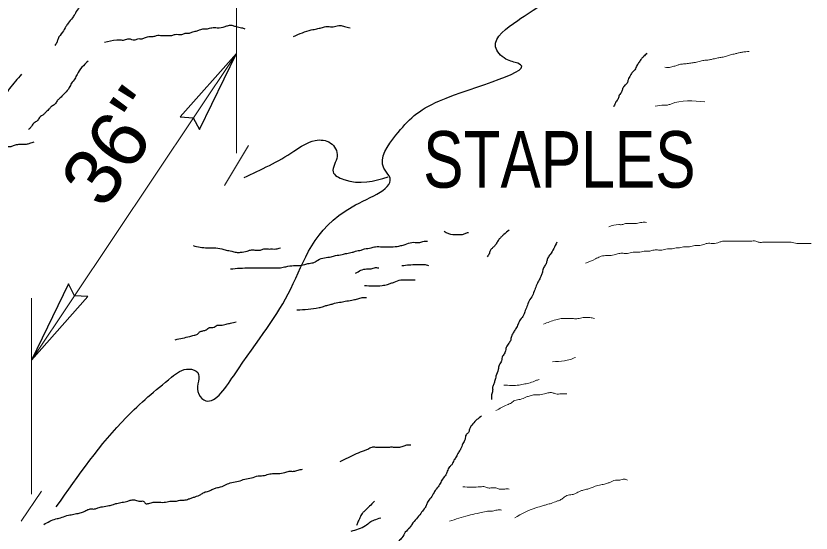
# Model space of a CAD drawing. Extents: x 49 to 419, y -329 to -58.
# Drawn here: x 182.62 to 200.77, y -224.47 to -212.66 of the extents above; entities that cross this region are included whole.
import ezdxf
from ezdxf.enums import TextEntityAlignment as Align

# ---------------------------------------------------------------- set-up
doc = ezdxf.new("R2010")
doc.units = 0
doc.header["$LTSCALE"] = 0.52
doc.layers.add('1', color=7, linetype='Continuous', lineweight=13)

msp = doc.modelspace()

# ---------------------------------------------------------------- linework, layer by layer
at = {"layer": '1'}
for p, q in [((187.6562, -215.7938), (187.6562, -211.9297)), ((182.9742, -220.517), (187.6562, -213.5196)), ((187.9268, -215.6227), (187.3852, -216.5353)), ((182.9742, -223.5793), (182.9742, -219.1021)), ((183.2094, -223.508), (182.7391, -224.1924))]:
    msp.add_line(p, q, dxfattribs=at)
at = {"layer": '1', "lineweight": 25}
for points in [[(187.6562, -213.5196), (186.3711, -214.9666), (186.6702, -214.9881), (186.8091, -215.2595)], [(182.9742, -220.517), (184.2594, -219.07), (183.9602, -219.0485), (183.8213, -218.7771)]]:
    msp.add_lwpolyline(points, close=True, dxfattribs=at)
for points in [[(185.7552, -210.4082), (185.4272, -210.7365), (185.3767, -210.7867), (185.2758, -210.9131), (185.2, -210.9889), (185.1242, -211.09), (185.0487, -211.1655), (184.9982, -211.2413), (184.9223, -211.3172), (184.8467, -211.3929), (184.7962, -211.4685), (184.6952, -211.5696), (184.6197, -211.6959), (184.5438, -211.7464), (184.468, -211.8473), (184.3925, -211.923), (184.3167, -212.0493), (184.2662, -212.1249), (184.1906, -212.2512), (184.1401, -212.3271), (184.0895, -212.4278), (184.0392, -212.5037), (183.9634, -212.63), (183.9129, -212.7058), (183.8121, -212.8319), (183.7616, -212.9077), (183.6857, -213.034), (183.5849, -213.1853), (183.5597, -213.2612), (183.5092, -213.337)], [(183.5432, -223.87), (185.14, -221.8259), (186.1734, -220.9095), (186.5724, -220.7217), (186.7721, -220.8037), (186.7721, -221.2385), (186.9132, -221.4263), (187.5941, -220.8742), (188.8975, -218.8889), (190.2947, -217.0212), (191.1402, -216.3162), (191.0229, -216.1401), (191.2928, -215.3881), (192.291, -214.6011), (194.0757, -213.7435), (193.8057, -213.6494), (193.5708, -213.3675), (194.0757, -212.7683), (195.1559, -212.2045), (195.8253, -212.1692), (196.1423, -212.2163)], [(184.6449, -213.2612), (184.9223, -213.2107), (184.9982, -213.2107), (185.0989, -213.2107), (185.2, -213.1853), (185.3261, -213.2107), (185.4019, -213.1853), (185.5027, -213.1853), (185.5785, -213.1601), (185.6796, -213.1348), (185.7552, -213.1348), (185.8309, -213.1096), (185.957, -213.1096), (186.0833, -213.1096), (186.1842, -213.1096), (186.26, -213.0846), (186.4113, -213.0846), (186.4871, -213.0592), (186.5627, -213.0592), (186.6385, -213.034), (186.7392, -213.0087), (186.8151, -212.9835), (186.9162, -212.9582), (186.9917, -212.9582), (187.0927, -212.9329), (187.2188, -212.9329), (187.3955, -212.9077), (187.4712, -212.8824), (187.5721, -212.8824), (187.6479, -212.9077), (187.774, -212.9329), (187.8498, -212.9582)], [(188.9603, -213.1348), (189.364, -212.9835), (189.4901, -212.9582), (189.5912, -212.9329), (189.692, -212.9077), (189.7678, -212.9077), (189.8939, -212.9077), (190.0203, -212.8824), (190.1211, -212.9077), (190.2474, -212.9329)], [(197.0247, -213.5151), (196.9488, -213.5907), (196.8986, -213.6412), (196.848, -213.717), (196.7975, -213.7927), (196.7469, -213.8938), (196.6967, -213.9442), (196.6462, -214.0199), (196.5956, -214.121), (196.5703, -214.1968), (196.5201, -214.2471), (196.4695, -214.3229), (196.4442, -214.3987), (196.3937, -214.4745), (196.3684, -214.5503), (196.3182, -214.6258), (196.2677, -214.7269), (196.2634, -214.7344)], [(184.2687, -213.6952), (184.0162, -213.9982), (183.9657, -214.0992), (183.8902, -214.2001), (183.8396, -214.3011), (183.7387, -214.4274), (183.6882, -214.4777), (183.6124, -214.5535), (183.5619, -214.6041), (183.5117, -214.6798), (183.4358, -214.7304), (183.3853, -214.7807), (183.3097, -214.8565), (183.2592, -214.907), (183.1582, -214.9828), (183.1078, -215.0586), (183.0321, -215.1092), (182.9562, -215.21), (182.906, -215.2605)], [(182.7522, -213.9934), (182.4744, -214.3217), (182.3737, -214.4477), (182.3231, -214.4982), (182.2473, -214.5993), (182.1967, -214.6751), (182.1465, -214.7507), (182.0959, -214.8012), (182.0202, -214.8517), (181.9698, -214.9275), (181.9193, -214.9781), (181.8435, -215.0792), (181.768, -215.1547), (181.6669, -215.281), (181.6164, -215.3568), (181.5156, -215.4829), (181.4398, -215.5587), (181.3639, -215.685), (181.2884, -215.7606), (181.2126, -215.8617), (181.1621, -215.9374), (181.0613, -216.0385), (181.0108, -216.1393), (180.9352, -216.2404), (180.8593, -216.3667), (180.7836, -216.4423), (180.708, -216.5433), (180.6322, -216.6444), (180.5314, -216.7452), (180.4808, -216.8463), (180.3545, -216.9979), (180.279, -217.0987), (180.1527, -217.2503), (180.0518, -217.3514), (179.9507, -217.4775), (179.8752, -217.5786), (179.7742, -217.6796), (179.6986, -217.7552), (179.6481, -217.8057), (179.5975, -217.8815), (179.547, -217.932), (179.4714, -218.0078), (179.4209, -218.0583), (179.3451, -218.1339), (179.3198, -218.2097), (179.2443, -218.2602), (179.219, -218.3361)], [(182.158, -215.7171), (182.4104, -215.6412), (182.5112, -215.6412), (182.587, -215.6162), (182.6878, -215.591), (182.7637, -215.591), (182.8647, -215.591), (182.9402, -215.5657), (183.0413, -215.5404)], [(187.829, -216.3515), (188.968, -215.7523), (189.4493, -215.5057), (189.8016, -215.5644), (189.9542, -215.8699), (189.8603, -216.2222), (190.1068, -216.3985), (191.1167, -216.3397)], [(192.3926, -217.5778), (192.5947, -217.6536), (192.7207, -217.6536), (192.7966, -217.6536), (192.8721, -217.6283), (192.9479, -217.6031)], [(193.8816, -217.5525), (193.7555, -217.6536), (193.7049, -217.7042), (193.6544, -217.7544), (193.6041, -217.8303), (193.5536, -217.906), (193.5031, -217.9566), (193.4525, -218.0071), (193.4272, -218.0827), (193.377, -218.1584)], [(186.6637, -217.9067), (186.9917, -217.9573), (187.0675, -217.9573), (187.1433, -217.9573), (187.3199, -217.9826), (187.4207, -218.0078), (187.5471, -218.0331), (187.6479, -218.0583), (187.749, -218.0583), (187.9003, -218.0331), (187.9758, -218.0078), (188.0769, -218.0078), (188.203, -218.0078), (188.2788, -217.9826), (188.3799, -217.9826), (188.4807, -217.9826), (188.5565, -217.9826), (188.6573, -217.9573)], [(187.5218, -218.4368), (187.9508, -218.4116), (188.0264, -218.4116), (188.2788, -218.4116), (188.4302, -218.4116), (188.6573, -218.4116), (188.7837, -218.3866), (188.9603, -218.3613), (189.0611, -218.3613), (189.2127, -218.3361), (189.3135, -218.3107), (189.4396, -218.2855), (189.5154, -218.235), (189.6668, -218.1844), (189.8183, -218.1592), (189.9192, -218.1339), (190.0705, -218.1087), (190.1716, -218.0834), (190.2977, -218.0583), (190.3735, -218.0331), (190.4996, -218.0078), (190.5753, -217.9826), (190.7267, -217.9573), (190.8277, -217.932), (190.9791, -217.932), (191.0799, -217.932), (191.2315, -217.932), (191.4082, -217.9067), (191.509, -217.8815), (191.6606, -217.831), (191.7361, -217.831), (191.8372, -217.831), (191.938, -217.8057), (192.0138, -217.8057)], [(194.9667, -217.8303), (194.8154, -218.1079), (194.7649, -218.1837), (194.7396, -218.2595), (194.7143, -218.3353), (194.6641, -218.4108), (194.6388, -218.5119), (194.6135, -218.5877), (194.563, -218.6887), (194.5125, -218.7896), (194.4619, -218.9159), (194.4117, -219.0422), (194.3358, -219.1683), (194.2853, -219.2947), (194.235, -219.4207), (194.2097, -219.4966), (194.134, -219.5977), (194.0834, -219.6987), (194.0332, -219.7995), (193.9826, -219.8753), (193.9321, -219.9764), (193.9068, -220.0772), (193.8562, -220.153), (193.806, -220.2541), (193.7807, -220.3552), (193.7302, -220.4307), (193.7049, -220.5317), (193.6544, -220.6328), (193.6294, -220.7337), (193.5788, -220.8852), (193.5536, -220.9863), (193.5283, -221.0618), (193.5031, -221.1377), (193.5031, -221.2135), (193.4777, -221.3145), (193.4777, -221.4153)], [(191.4334, -218.3613), (191.7614, -218.3361), (191.8624, -218.3361), (191.938, -218.3361), (192.0391, -218.3613)], [(190.3735, -218.5379), (190.6259, -218.4368), (190.7014, -218.4368), (190.8025, -218.4116), (190.9033, -218.4116)], [(190.5753, -218.8156), (190.9791, -218.8156), (191.1052, -218.7903), (191.181, -218.7651), (191.2568, -218.7398), (191.4082, -218.6895), (191.4839, -218.6895), (191.5847, -218.6895), (191.6606, -218.6895), (191.7361, -218.6895)], [(189.0358, -219.3713), (189.5407, -219.3207), (189.6415, -219.2954), (189.7173, -219.2702), (189.8183, -219.2449), (189.8939, -219.2197), (190.0452, -219.1943), (190.1716, -219.1691), (190.3229, -219.1438), (190.424, -219.1186), (190.5248, -219.0933), (190.6259, -219.0933)], [(186.26, -220.0529), (186.5879, -219.9772), (186.689, -219.9519), (186.7646, -219.9266), (186.8151, -219.8761), (186.8909, -219.8508), (186.9664, -219.8256), (187.0422, -219.775), (187.118, -219.775), (187.2188, -219.7248), (187.2947, -219.7248), (187.4207, -219.6995), (187.5218, -219.6742), (187.6479, -219.6489)], [(193.2507, -221.7941), (193.0487, -221.971), (192.9732, -222.0971), (192.9479, -222.1728), (192.8974, -222.2234), (192.8721, -222.3245), (192.8216, -222.4253), (192.7713, -222.5516), (192.7207, -222.6274), (192.6702, -222.7283), (192.6197, -222.804), (192.5694, -222.9051), (192.5189, -222.9557), (192.4683, -223.0564), (192.4178, -223.1575), (192.3423, -223.2586), (192.2918, -223.3597), (192.2159, -223.4605), (192.1657, -223.5362), (192.0898, -223.6626), (192.0141, -223.7634), (191.9887, -223.8392), (191.9385, -223.915), (191.8627, -224.0161), (191.7619, -224.1422), (191.6608, -224.2685), (191.6103, -224.3443), (191.5095, -224.4451), (191.4337, -224.5714), (191.3581, -224.6472), (191.3076, -224.7228), (191.2571, -224.7986), (191.2065, -224.8744), (191.156, -224.9755), (191.1057, -225.0763), (191.0552, -225.1773), (191.0299, -225.2532), (191.0047, -225.329), (190.9793, -225.4045), (190.9291, -225.4803), (190.8786, -225.5561), (190.828, -225.6319), (190.7775, -225.7075), (190.7272, -225.758), (190.6514, -225.8085), (190.5756, -225.8338), (190.4495, -225.8843), (190.2982, -225.8843), (190.1213, -225.9096), (190.0457, -225.9348), (189.9699, -225.9348), (189.8944, -225.9602), (189.7933, -225.9854), (189.0906, -226.0825), (188.1782, -226.3136), (188.0772, -226.3136), (187.9511, -226.3389), (187.85, -226.3892), (187.7492, -226.4144), (187.6482, -226.465), (187.5221, -226.5155), (187.4212, -226.566), (187.3202, -226.5913), (187.2193, -226.6418), (187.1436, -226.6418), (187.0425, -226.6671), (186.9164, -226.6923), (186.8153, -226.7427), (186.7397, -226.7427), (186.6134, -226.7932), (186.5127, -226.8184), (186.4368, -226.869), (186.336, -226.8942), (186.2602, -226.9447), (186.1847, -226.9701), (186.0331, -227.0456)], [(190.0203, -222.8301), (190.3988, -222.6534), (190.5753, -222.5777), (190.6512, -222.5523), (190.752, -222.5018), (190.8277, -222.5018), (190.9033, -222.5018), (190.9791, -222.5018), (191.1305, -222.5018), (191.2315, -222.5018), (191.3829, -222.5018), (191.4839, -222.4766), (191.5595, -222.4513), (191.6353, -222.4513)], [(183.2572, -224.2685), (183.5347, -224.1422), (183.6358, -224.1169), (183.7871, -224.0663), (183.9134, -224.0411), (184.0395, -224.0161), (184.1403, -223.9908), (184.2413, -223.9402), (184.3172, -223.915), (184.418, -223.915), (184.4938, -223.8897), (184.5946, -223.8645), (184.746, -223.8392), (184.847, -223.8139), (184.9228, -223.7887), (185.0489, -223.7634), (185.175, -223.7382), (185.2508, -223.7129), (185.3518, -223.7129), (185.4527, -223.7382), (185.5285, -223.7382), (185.5787, -223.7887), (185.6546, -223.7887), (185.7557, -223.7634), (185.8312, -223.7634), (185.9322, -223.7634), (186.0078, -223.7634), (186.1342, -223.7382), (186.2855, -223.7382), (186.3866, -223.7129), (186.4621, -223.7129), (186.5632, -223.6878), (186.6387, -223.6626), (186.7145, -223.6373), (186.8406, -223.5868), (186.9164, -223.5362), (187.0175, -223.511), (187.1182, -223.4605), (187.1941, -223.4352), (187.2949, -223.4099), (187.4212, -223.3597), (187.5473, -223.3091), (187.6987, -223.2838), (187.85, -223.2333), (188.0017, -223.2081), (188.153, -223.1575), (188.2287, -223.1575), (188.3548, -223.1322), (188.4809, -223.107), (188.6072, -223.107), (188.7587, -223.0817), (188.8597, -223.0564), (188.9605, -223.0564), (189.0616, -223.0314), (189.1624, -223.0062)], [(190.8028, -223.7382), (190.5756, -223.9656), (190.5253, -224.0161), (190.4748, -224.1169), (190.4243, -224.218), (190.399, -224.2937)], [(190.2729, -224.4198), (190.6008, -224.2937), (190.7019, -224.218), (190.8028, -224.1674), (190.9541, -224.1169)]]:
    msp.add_spline(points, degree=3, dxfattribs=at)
at = {"layer": '1'}
for points in [[(197.4344, -213.8353), (197.5087, -213.8411), (197.617, -213.818), (197.7026, -213.7952), (197.7712, -213.7725), (197.8624, -213.761), (197.9707, -213.7495), (198.0793, -213.7325), (198.1534, -213.721), (198.2735, -213.6867), (198.3702, -213.6754), (198.4561, -213.6639), (198.5359, -213.6469), (198.6442, -213.6239), (198.7355, -213.6069), (198.8383, -213.5842), (198.9354, -213.5553), (199.038, -213.5268), (199.1122, -213.5098), (199.1921, -213.4926), (199.2834, -213.4813), (199.3577, -213.4756)], [(197.2127, -214.7247), (197.4147, -214.6997), (197.4904, -214.6997), (197.566, -214.6743), (198.3485, -214.6238)], [(196.1528, -217.4767), (196.38, -217.4262), (196.4557, -217.4262), (196.5313, -217.4009), (196.6071, -217.4009), (196.6829, -217.4009), (196.7837, -217.4009), (196.9101, -217.3759), (197.0109, -217.3759)], [(195.6229, -218.31), (195.8501, -218.209), (195.9509, -218.1584), (196.0772, -218.1332), (196.1781, -218.1332), (196.3044, -218.1079), (196.4052, -218.0827), (196.5063, -218.0827), (196.5818, -218.0827), (196.7082, -218.0573), (196.8342, -218.0573), (196.9603, -218.0323), (197.0867, -218.0323), (197.1875, -218.0071), (197.2886, -218.0071), (197.3641, -218.0071), (197.4904, -217.9818), (197.566, -217.9818), (197.6923, -217.9566), (197.7679, -217.9566), (197.8942, -217.9313), (197.995, -217.9313), (198.1213, -217.906), (198.1969, -217.906), (198.3233, -217.8808), (198.3988, -217.8555), (198.5252, -217.8555), (198.6765, -217.8303), (198.7523, -217.8049), (198.8531, -217.8049), (198.9542, -217.8049), (199.055, -217.8049), (199.2066, -217.8049), (199.2822, -217.8049), (199.3833, -217.8049), (199.5093, -217.8049), (199.5851, -217.8303), (199.6607, -217.8303), (199.787, -217.8303), (199.8625, -217.8303), (199.9383, -217.8303), (200.0644, -217.8303), (200.1907, -217.8303), (200.3168, -217.8303), (200.4432, -217.8555), (200.5692, -217.8555), (200.6701, -217.8555), (200.7712, -217.8555)], [(194.6641, -219.6987), (194.9415, -219.5977), (195.0678, -219.5724), (195.1687, -219.5724), (195.2444, -219.5724), (195.3452, -219.5724), (195.4463, -219.5724), (195.5724, -219.5471), (195.6482, -219.5471), (195.7237, -219.5471), (195.8248, -219.5724)], [(194.8659, -220.557), (195.1434, -220.5317), (195.2697, -220.5065), (195.3958, -220.456)], [(193.7555, -221.0872), (194.1087, -221.0872), (194.235, -221.0618), (194.3611, -221.0368), (194.4872, -220.9863), (194.563, -220.9611)], [(193.5788, -221.668), (193.8312, -221.5417), (193.9321, -221.4912), (194.0079, -221.4406), (194.134, -221.4153), (194.2601, -221.3651), (194.3358, -221.3398), (194.4369, -221.3145), (194.5377, -221.3145), (194.6891, -221.2892), (194.7902, -221.264), (194.8659, -221.264), (194.9415, -221.2892), (195.0678, -221.2892), (195.1939, -221.2892)], [(194.0079, -224.1169), (194.4872, -223.8897), (194.6641, -223.8392), (194.7396, -223.8139), (194.8407, -223.7887), (194.9667, -223.7382), (195.0426, -223.7129), (195.1181, -223.6626), (195.1939, -223.6121), (195.32, -223.5868), (195.3958, -223.5615), (195.4966, -223.511), (195.5724, -223.4857), (195.6735, -223.4605), (195.749, -223.4352), (195.8754, -223.3847), (196.0015, -223.3597), (196.1025, -223.3344), (196.1781, -223.3091), (196.3044, -223.2586), (196.4052, -223.2586), (196.5063, -223.2333), (196.5818, -223.2586)], [(192.8216, -223.4099), (193.2253, -223.4099), (193.3264, -223.4099), (193.4022, -223.4352), (193.4777, -223.4352), (193.5788, -223.4352), (193.6544, -223.4605), (193.7807, -223.4605), (193.8816, -223.4605)], [(192.5189, -224.1927), (192.9479, -224.0663), (193.1498, -224.0161), (193.2759, -223.9908), (193.4272, -223.9656), (193.5031, -223.9656), (193.6041, -223.9402), (193.7049, -223.9402)]]:
    msp.add_spline(points, degree=3, dxfattribs=at)

# ---------------------------------------------------------------- texts
at = {"layer": '1', "width": 1.05}
msp.add_text("36''", height=1.291, rotation=55.724, dxfattribs=at).set_placement((185.3968, -215.9941), align=Align.CENTER)
at = {"layer": '1', "width": 0.8}
msp.add_text('STAPLES', height=1.291, dxfattribs=at).set_placement((195.0254, -216.5842), align=Align.CENTER)

doc.saveas('drawing.dxf')
